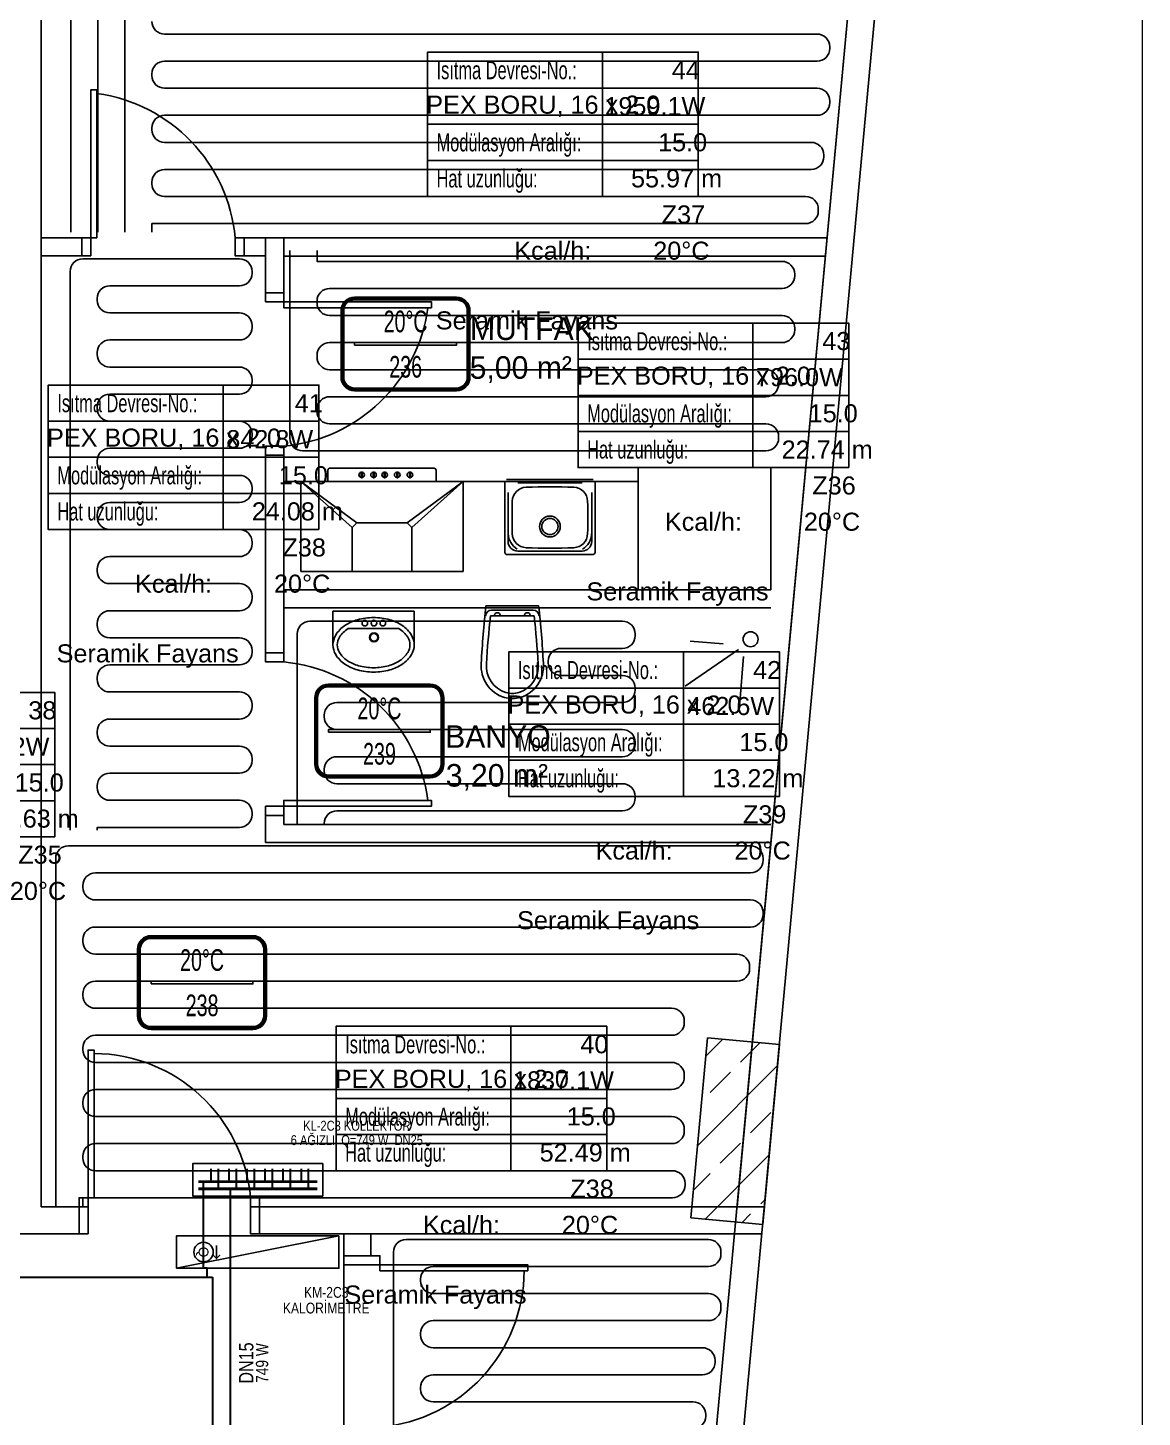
# Model space of a CAD drawing. Header units: centimetres. Extents: x 247996 to 315152, y -468471 to -440326.
# Drawn here: x 288427 to 289044, y -444183 to -443413 of the extents above; entities that cross this region are included whole.
import ezdxf
from ezdxf.enums import TextEntityAlignment as Align

# ---------------------------------------------------------------- set-up
doc = ezdxf.new("R2010")
doc.units = ezdxf.units.CM
doc.linetypes.add('ISITMA DONUS HATTI', pattern=[1.66, 1.57, -0.02, -0.07])
for name, color, linetype, lineweight in [('SCOTT-ANTED', 144, 'CONTINUOUS', 0), ('SCOTT-MTY-ISITMA-CAP', 41, 'CONTINUOUS', 30), ('SCOTT-MTY-ISITMA-DONUS-BORU', 30, 'ISITMA DONUS HATTI', 30), ('SCOTT-MTY-ISITMA-GIDIS-BORU', 10, 'CONTINUOUS', 30)]:
    doc.layers.add(name, color=color, linetype=linetype, lineweight=lineweight)
for name, color, linetype in [('SCOTT-MKDU0', 50, 'CONTINUOUS'), ('SCOTT-MTY-ISIKAYBIMAHAL', 2, 'CONTINUOUS'), ('SCOTT-MTY-KALORIMETRE', 6, 'Continuous'), ('SCOTT-MTY-KOLLETÖR', 7, 'CONTINUOUS'), ('SCOTT-MTY-PEX-BORU', 1, 'CONTINUOUS'), ('SCOTT-MTY-RADYATÖR', 2, 'CONTINUOUS'), ('SCOTT-MTY-SAYAC', 3, 'Continuous'), ('SCOTT-MTY-VANA', 1, 'Continuous')]:
    doc.layers.add(name, color=color, linetype=linetype)
doc.styles.add('MtXpl_Comic_Sans_MS', font='comic.ttf')
doc.styles.add('MTYCAPLT', font='arial.ttf')
doc.styles.add('ROTAS', font='arial.ttf')

# ---------------------------------------------------------------- blocks, each defined once
blk = doc.blocks.new('T-DOLAP')
blk.add_line((-45, -9), (45, 9))
blk.add_lwpolyline([(-45, -9), (45, -9), (45, 9), (-45, 9)], close=True)
blk = doc.blocks.new('T-KALORIMETRE')
for p, q in [((-10, 0), (-6, 0)), ((6, 0), (10, 0))]:
    blk.add_line(p, q)
blk.add_lwpolyline([(-4, 8), (4, 8), (2, 10), (4, 8), (2, 6)])
blk.add_circle((0, 0), 6)
at = {"style": 'ROTAS'}
blk.add_text('Q', height=6, dxfattribs=at).set_placement((0, 0), align=Align.MIDDLE_CENTER)
blk = doc.blocks.new('MTY-RADYATOR MAHAL0')
at = {"layer": 'SCOTT-MTY-ISIKAYBIMAHAL', "color": 2}
for points in [[(-35.71, 18.44), (-35.71, -18.44, 0.414214), (-28.21, -25.94), (28.21, -25.94, 0.414214), (35.71, -18.44), (35.71, 18.44, 0.414214), (28.21, 25.94), (-28.21, 25.94, 0.414214)], [(-34.21, 18.44), (-34.21, -18.44, 0.414214), (-28.21, -24.44), (28.21, -24.44, 0.414214), (34.21, -18.44), (34.21, 18.44, 0.414214), (28.21, 24.44), (-28.21, 24.44, 0.414214)]]:
    blk.add_lwpolyline(points, format="xyb", close=True, dxfattribs=at)
at = {"layer": 'SCOTT-MTY-ISIKAYBIMAHAL', "color": 4}
for points in [[(-35.21, 18.44), (-35.21, -18.44, 0.414214), (-28.21, -25.44), (28.21, -25.44, 0.414214), (35.21, -18.44), (35.21, 18.44, 0.414214), (28.21, 25.44), (-28.21, 25.44, 0.414214)], [(-34.71, 18.44), (-34.71, -18.44, 0.414214), (-28.21, -24.94), (28.21, -24.94, 0.414214), (34.71, -18.44), (34.71, 18.44, 0.414214), (28.21, 24.94), (-28.21, 24.94, 0.414214)]]:
    blk.add_lwpolyline(points, format="xyb", close=True, dxfattribs=at)
at = {"layer": 'SCOTT-MTY-ISIKAYBIMAHAL', "color": 2}
blk.add_lwpolyline([(-28.21, 0.75), (28.21, 0.75), (28.21, -0.75), (-28.21, -0.75)], close=True, dxfattribs=at)
at = {"layer": 'SCOTT-MTY-ISIKAYBIMAHAL', "color": 1, "style": 'MTYCAPLT', "width": 0.65}
for tag, p in [('MAHAL_001', (-14.86, 29.85)), ('NO_001', (-8.34, 6.72))]:
    blk.add_attdef(tag, p, '', height=12, rotation=359.99998, dxfattribs=at)
at = {"layer": 'SCOTT-MTY-ISIKAYBIMAHAL', "color": 4, "style": 'MTYCAPLT', "width": 0.65}
for tag, p in [('DERECE_001', (-22.83, -18.47)), ('ISIKAYBI_001', (-22.73, -41.1))]:
    blk.add_attdef(tag, p, '', height=12, rotation=359.99998, dxfattribs=at)
blk.add_attdef('ALAN', text='', height=12, rotation=359.99998, dxfattribs=at).set_placement((0, -50), align=Align.MIDDLE_CENTER)
blk = doc.blocks.new('MTY-ETIKET')
at = {"layer": 'SCOTT-MTY-RADYATÖR'}
for p, q in [((2.687, 0), (2.687, 8)), ((-7, 6), (8, 6)), ((-7, 4), (8, 4)), ((-7, 2), (8, 2))]:
    blk.add_line(p, q, dxfattribs=at)
blk.add_lwpolyline([(8, 0), (8, 8), (-7, 8), (-7, 0)], close=True, dxfattribs=at)
at = {"layer": 'SCOTT-MTY-RADYATÖR', "style": 'MTYCAPLT', "width": 0.65}
for s, p in [('Isıtma Devresi-No.:', (-6.5, 7)), ('Modülasyon Aralığı:', (-6.5, 3)), ('Hat uzunluğu:', (-6.5, 1))]:
    blk.add_text(s, height=1, rotation=359.99998, dxfattribs=at).set_placement(p, align=Align.MIDDLE_LEFT)
for tag, p in [('NO1_001', (5.8, 6.5)), ('AR_001', (6.25, 2.5)), ('UZ_001', (6.312, 0.509))]:
    blk.add_attdef(tag, p, '', height=1, rotation=359.99998, dxfattribs=at)
at = {"layer": 'SCOTT-MTY-RADYATÖR', "color": 2, "style": 'MTYCAPLT', "width": 0.65}
for tag, p in [('BORU_001', (-7.069, 4.59)), ('YER_001', (2.898, 4.5))]:
    blk.add_attdef(tag, p, '', height=1, dxfattribs=at)

msp = doc.modelspace()

# ---------------------------------------------------------------- linework, layer by layer
at = {"layer": 'SCOTT-ANTED'}
msp.add_line((289044.17, -440326.55), (289044.17, -447826.55), dxfattribs=at)
at = {"layer": 'SCOTT-MKDU0', "color": 8, "ltscale": 0.03}
for p, q in [((288531.62, -447327.49), (288918.86, -443160.12)), ((288918.86, -443160.12), (288531.62, -447327.49)), ((288804.29, -444230.95), (288903.86, -443159.51)), ((288819.63, -444065.95), (288903.86, -443159.51)), ((288434.06, -444065.95), (288434.06, -443220.92)), ((288434.06, -443220.92), (288434.06, -444065.95)), ((288434.06, -443529.07), (288457.1, -443529.07)), ((288541.5, -443529.07), (288568.39, -443529.07)), ((288558.39, -443529.07), (288558.39, -443564.54)), ((288568.39, -443529.07), (288568.39, -443567.85)), ((288568.39, -443529.2), (288869.5, -443529.2)), ((288434.06, -443539.07), (288456.5, -443539.07)), ((288541.5, -443539.07), (288558.39, -443539.07)), ((288568.39, -443539.2), (288868.57, -443539.2)), ((288558.39, -443644.54), (288558.39, -443764.07)), ((288568.39, -443644.54), (288568.39, -443764.07)), ((288592.86, -443657.76), (288592.86, -443664.06)), ((288651.86, -443656.76), (288593.86, -443656.76)), ((288652.86, -443664.06), (288652.86, -443657.76)), ((288764.77, -443724.07), (288764.77, -443656.39)), ((288764.77, -443656.39), (288838.39, -443656.39)), ((288838.39, -443656.39), (288838.39, -443724.07)), ((288568.39, -443664.07), (288764.77, -443664.07)), ((288764.77, -443664.07), (288568.39, -443664.07)), ((288764.77, -443664.07), (288568.39, -443664.07)), ((288606.38, -443689.56), (288577.88, -443664.06)), ((288577.88, -443664.06), (288608.88, -443687.06)), ((288667.88, -443664.06), (288577.88, -443664.06)), ((288577.88, -443664.06), (288577.88, -443714.06)), ((288611.32, -443659.44), (288611.32, -443658.92)), ((288611.94, -443658.92), (288611.32, -443658.92)), ((288611.32, -443662.01), (288611.32, -443659.44)), ((288611.32, -443662.01), (288611.94, -443662.01)), ((288611.94, -443659.44), (288611.94, -443658.92)), ((288611.94, -443662.01), (288611.94, -443659.44)), ((288617.91, -443659.44), (288617.91, -443658.92)), ((288618.52, -443658.92), (288617.91, -443658.92)), ((288617.91, -443662.01), (288617.91, -443659.44)), ((288617.91, -443662.01), (288618.52, -443662.01)), ((288618.52, -443659.44), (288618.52, -443658.92)), ((288618.52, -443662.01), (288618.52, -443659.44)), ((288624.06, -443659.44), (288624.06, -443658.92)), ((288624.06, -443658.92), (288624.67, -443658.92)), ((288624.06, -443662.01), (288624.06, -443659.44)), ((288624.06, -443662.01), (288624.67, -443662.01)), ((288624.67, -443659.44), (288624.67, -443658.92)), ((288624.67, -443662.01), (288624.67, -443659.44)), ((288631.05, -443658.92), (288631.67, -443658.92)), ((288631.05, -443659.44), (288631.05, -443658.94)), ((288631.05, -443662.01), (288631.05, -443659.44)), ((288631.05, -443662.01), (288631.67, -443662.01)), ((288631.67, -443659.44), (288631.67, -443658.92)), ((288631.67, -443662.01), (288631.67, -443659.44)), ((288636.88, -443687.06), (288667.88, -443664.06)), ((288638.05, -443658.92), (288638.66, -443658.92)), ((288638.05, -443659.44), (288638.05, -443658.94)), ((288638.05, -443662.01), (288638.05, -443659.44)), ((288638.05, -443662.01), (288638.66, -443662.01)), ((288638.66, -443659.44), (288638.66, -443658.92)), ((288638.66, -443662.01), (288638.66, -443659.44)), ((288667.88, -443664.06), (288639.38, -443689.56)), ((288667.88, -443664.06), (288667.88, -443714.06)), ((288690.93, -443664.05), (288690.93, -443703.48)), ((288739.93, -443663.05), (288691.93, -443663.05)), ((288733.78, -443664.9), (288698.08, -443664.9)), ((288740.93, -443703.48), (288740.93, -443664.05)), ((288692.78, -443670.2), (288692.78, -443697.33)), ((288739.08, -443697.33), (288739.08, -443670.2)), ((288698.08, -443702.63), (288733.78, -443702.63)), ((288691.93, -443704.48), (288739.93, -443704.48)), ((288577.88, -443714.06), (288606.38, -443714.06)), ((288667.88, -443714.06), (288639.38, -443714.06)), ((288568.39, -443724.07), (288838.39, -443724.07)), ((288838.39, -443724.07), (288764.77, -443724.07)), ((288568.39, -443734.07), (288838.39, -443734.07)), ((288595.7, -443735.96), (288640.73, -443735.96)), ((288595.7, -443754.62), (288595.7, -443735.96)), ((288640.73, -443754.62), (288640.73, -443735.96)), ((288568.39, -443744.07), (288568.39, -443764.07)), ((288604.17, -443745.59), (288632.27, -443745.59)), ((288820.42, -443757.26), (288790.84, -443777.47)), ((288812, -443754.01), (288793.62, -443752.6)), ((288823.2, -443761.16), (288821.25, -443786.53)), ((288568.39, -443840.76), (288568.39, -443854.07)), ((288568.39, -443840.76), (288568.39, -443854.07)), ((288558.39, -443844.07), (288558.39, -443864.07)), ((288568.39, -443854.07), (288838.39, -443854.07)), ((288558.39, -443864.07), (288838.39, -443864.07)), ((288794.1, -444071.99), (288803.35, -443972.41)), ((288802.42, -443982.41), (288811.65, -443973.19)), ((288803.35, -443972.41), (288843.18, -443976.12)), ((288821.56, -443985.73), (288832.19, -443975.09)), ((288843.18, -443976.12), (288833.93, -444075.69)), ((288797.82, -444031.92), (288842.11, -443987.63)), ((288804.72, -444002.56), (288815.95, -443991.34)), ((288827.17, -444025.01), (288838.4, -444013.79)), ((288810.33, -444041.85), (288821.56, -444030.63)), ((288801.92, -444072.71), (288837.51, -444037.13)), ((288795.52, -444056.67), (288804.72, -444047.47)), ((288832.79, -444064.3), (288835.21, -444061.88)), ((288434.06, -444065.95), (288460.01, -444065.95)), ((288434.06, -444065.95), (288460.01, -444065.95)), ((288550.01, -444065.95), (288834.69, -444065.95)), ((288550.01, -444065.95), (288819.63, -444065.95)), ((288833.93, -444075.69), (288794.1, -444071.99)), ((288822.47, -444074.62), (288827.17, -444069.92)), ((288393.6, -444080.95), (288460.01, -444080.95)), ((288460.01, -444080.95), (288393.6, -444080.95)), ((288550.01, -444080.95), (288833.3, -444080.95)), ((288601.75, -444080.95), (288550.01, -444080.95)), ((288601.75, -444098.04), (288601.75, -444080.95)), ((288601.75, -444230.95), (288601.75, -444080.95)), ((288616.75, -444093.04), (288616.75, -444080.95))]:
    msp.add_line(p, q, dxfattribs=at)
for points in [[(288461.5, -443529.07), (288464.81, -443529.07), (288464.81, -443447.21), (288461.5, -443447.21)], [(288568.39, -443564.54), (288568.39, -443567.85), (288650.25, -443567.85), (288650.25, -443564.54)], [(288568.39, -443844.07), (288568.39, -443840.76), (288650.25, -443840.76), (288650.25, -443844.07)], [(288460.01, -444060.95), (288463.32, -444060.95), (288463.32, -443979.08), (288460.01, -443979.08)], [(288460.01, -444060.95), (288463.32, -444060.95), (288463.32, -443979.08), (288460.01, -443979.08)], [(288460.01, -444060.95), (288463.32, -444060.95), (288463.32, -443979.08), (288460.01, -443979.08)], [(288621.75, -444098.04), (288621.75, -444101.36), (288703.62, -444101.36), (288703.62, -444098.04)], [(288621.75, -444098.04), (288621.75, -444101.36), (288703.62, -444101.36), (288703.62, -444098.04)], [(288621.75, -444098.04), (288621.75, -444101.36), (288703.62, -444101.36), (288703.62, -444098.04)]]:
    msp.add_lwpolyline(points, close=True, dxfattribs=at)
for points in [[(288461.5, -443539.07), (288456.5, -443539.07), (288456.5, -443529.07), (288461.5, -443529.07), (288461.5, -443539.07)], [(288546.5, -443539.07), (288541.5, -443539.07), (288541.5, -443529.07), (288546.5, -443529.07), (288546.5, -443539.07)], [(288558.39, -443564.54), (288558.39, -443559.54), (288568.39, -443559.54), (288568.39, -443564.54), (288558.39, -443564.54)], [(288558.39, -443649.54), (288558.39, -443644.54), (288568.39, -443644.54), (288568.39, -443649.54), (288558.39, -443649.54)], [(288558.39, -443759.07), (288558.39, -443764.07), (288568.39, -443764.07), (288568.39, -443759.07), (288558.39, -443759.07)], [(288558.39, -443844.07), (288558.39, -443849.07), (288568.39, -443849.07), (288568.39, -443844.07), (288558.39, -443844.07)], [(288460.01, -444080.95), (288455.01, -444080.95), (288455.01, -444060.95), (288460.01, -444060.95), (288460.01, -444080.95)], [(288460.01, -444080.95), (288455.01, -444080.95), (288455.01, -444060.95), (288460.01, -444060.95), (288460.01, -444080.95)], [(288460.01, -444080.95), (288455.01, -444080.95), (288455.01, -444060.95), (288460.01, -444060.95), (288460.01, -444080.95)], [(288555.01, -444080.95), (288550.01, -444080.95), (288550.01, -444060.95), (288555.01, -444060.95), (288555.01, -444080.95)], [(288555.01, -444080.95), (288550.01, -444080.95), (288550.01, -444060.95), (288555.01, -444060.95), (288555.01, -444080.95)], [(288555.01, -444080.95), (288550.01, -444080.95), (288550.01, -444060.95), (288555.01, -444060.95), (288555.01, -444080.95)], [(288601.75, -444098.04), (288601.75, -444093.04), (288621.75, -444093.04), (288621.75, -444098.04), (288601.75, -444098.04)], [(288601.75, -444098.04), (288601.75, -444093.04), (288621.75, -444093.04), (288621.75, -444098.04), (288601.75, -444098.04)], [(288601.75, -444098.04), (288601.75, -444093.04), (288621.75, -444093.04), (288621.75, -444098.04), (288601.75, -444098.04)]]:
    msp.add_lwpolyline(points, dxfattribs=at)
for points in [[(288680.5, -443733.04, 0.01664), (288677.89, -443764.87, 0.351622), (288690.67, -443783.79, 0.068714), (288695.09, -443784.4, 0.068714), (288699.52, -443783.79, 0.351622), (288712.3, -443764.87, 0.01664), (288709.69, -443733.04)], [(288683.07, -443738.6, 0.016866), (288680.76, -443765.06, 0.351778), (288691.49, -443781.03, 0.068022), (288695.09, -443781.52, 0.068022), (288698.7, -443781.03, 0.351778), (288709.43, -443765.06, 0.016866), (288707.11, -443738.6)]]:
    msp.add_lwpolyline(points, format="xyb", close=True, dxfattribs=at)
msp.add_lwpolyline([(288709.96, -443738.49, 0.389191), (288706.62, -443735.41), (288695.09, -443735.41), (288683.57, -443735.41, 0.389191), (288680.22, -443738.49, 0.389191)], format="xyb", dxfattribs=at)
for centre, radius in [((288613.37, -443742.56), 1.56), ((288618.41, -443742.56), 1.56), ((288623.33, -443742.56), 1.56), ((288618.47, -443750.5), 2.52), ((288618.47, -443750.5), 2.12), ((288827.12, -443751.51, 51), 4.14)]:
    msp.add_circle(centre, radius, dxfattribs=at)
for centre, radius, start, end in [((288452.93, -443537.3), 88.95, 5.30809, 82.32526), ((288560.16, -443555.97), 88.95, 275.30809, 352.32526), ((288593.86, -443657.76), 1, 90, 180), ((288651.86, -443657.76), 1, 0, 90), ((288611.6, -443660.45), 1.54, 100.53795, 259.42462), ((288611.6, -443660.45), 1.54, 282.62331, 77.3765), ((288618.19, -443660.45), 1.54, 100.53795, 259.42462), ((288618.19, -443660.45), 1.54, 282.62331, 77.3765), ((288624.34, -443660.45), 1.54, 100.53795, 259.42462), ((288624.34, -443660.45), 1.54, 282.62331, 77.3765), ((288631.33, -443660.45), 1.54, 100.53795, 259.42462), ((288631.33, -443660.45), 1.54, 282.62331, 77.3765), ((288638.33, -443660.45), 1.54, 100.53795, 259.42462), ((288638.33, -443660.45), 1.54, 282.62331, 77.3765), ((288615.71, -443763.94), 24.08, 105.51757, 123.83466), ((288618.22, -443772.99), 33.47, 90, 105.51757), ((288618.22, -443772.99), 33.47, 74.48243, 90), ((288620.73, -443763.94), 24.08, 56.16534, 74.48243), ((288686.79, -443738.6), 1.78, 0, 180), ((288703.4, -443738.6), 1.78, 0, 180), ((288606.03, -443754.62), 10.33, 148.28659, 180), ((288611.87, -443758.22), 17.19, 123.83466, 148.28659), ((288611.87, -443758.22), 14.8, 121.37674, 148.28659), ((288624.57, -443758.22), 14.8, 31.71341, 58.62326), ((288624.57, -443758.22), 17.19, 31.71341, 56.16534), ((288630.41, -443754.62), 10.33, 0, 31.71341), ((288606.03, -443754.62), 10.33, 180, 211.71341), ((288606.03, -443754.62), 7.93, 148.28659, 180), ((288606.03, -443754.62), 7.93, 180, 211.71341), ((288630.41, -443754.62), 7.93, 0, 31.71341), ((288630.41, -443754.62), 7.93, 328.28659, 0), ((288630.41, -443754.62), 10.33, 328.28659, 0), ((288560.16, -443852.64), 88.95, 7.67474, 84.69191), ((288611.87, -443751.01), 17.19, 211.71341, 236.16534), ((288611.87, -443751.01), 14.8, 211.71341, 236.16534), ((288615.71, -443745.29), 24.08, 236.16534, 254.48243), ((288615.71, -443745.29), 21.68, 236.16534, 254.48243), ((288620.73, -443745.29), 21.68, 285.51757, 303.83466), ((288620.73, -443745.29), 24.08, 285.51757, 303.83466), ((288624.57, -443751.01), 14.8, 303.83466, 328.28659), ((288624.57, -443751.01), 17.19, 303.83466, 328.28659), ((288618.22, -443736.24), 33.47, 254.48243, 270), ((288618.22, -443736.24), 31.07, 254.48243, 270), ((288618.22, -443736.24), 31.07, 270, 285.51757), ((288618.22, -443736.24), 33.47, 270, 285.51757), ((288462.76, -444068.61), 87.59, 5.01909, 89.63134), ((288462.76, -444068.61), 87.59, 5.01909, 89.63134), ((288462.76, -444068.61), 87.59, 5.01909, 89.63134), ((288614.09, -444100.79), 87.59, 275.01909, 359.63134), ((288614.09, -444100.79), 87.59, 275.01909, 359.63134), ((288614.09, -444100.79), 87.59, 275.01909, 359.63134)]:
    msp.add_arc(centre, radius, start, end, dxfattribs=at)
for centre, major_axis, start_param, end_param in [((288703.05, -443675.31), (5.66, -5.66), 2.395934, 3.900021), ((288715.93, -443999.3), (332.25, 0), 1.531058, 1.610536), ((288728.82, -443675.31), (5.66, -5.66), 0.812368, 2.316455), ((289027.18, -443684.05), (-234.94, -234.94), 5.470817, 5.524757), ((288404.68, -443684.05), (234.94, -234.94), 0.758428, 0.812368), ((288715.93, -443689.05), (-4.07, -4.07), 3.926991, 10.210176), ((288715.93, -443689.05), (-3.18, -3.18), 3.926991, 10.210176), ((288702.93, -443692.81), (-7.14, -7.14), 5.524757, 6.541187), ((288703.05, -443692.8), (-5.66, -5.66), 5.524757, 7.028844), ((288728.82, -443692.8), (-5.66, -5.66), 0.825137, 2.329224), ((288728.94, -443692.81), (7.14, -7.14), -0.258001, 0.758428), ((288691.93, -443703.48), (0.707, -0.707), 3.926991, 5.497787), ((288698.08, -443697.33), (-3.75, -3.75), 5.497787, 7.068583), ((288715.93, -443368.8), (332.25, 0), 4.67265, 4.752129), ((288733.78, -443697.33), (3.75, -3.75), -0.785398, 0.785398), ((288739.93, -443703.48), (0.707, -0.707), -0.785398, 0.785398)]:
    msp.add_ellipse(centre, major_axis=major_axis, ratio=1, start_param=start_param, end_param=end_param, dxfattribs=at)
at = {"layer": 'SCOTT-MKDU0', "color": 8, "ltscale": 0.03, "invisible_edges": 4}
for points in [[(288608.88, -443687.06), (288636.88, -443687.06), (288639.38, -443689.56), (288606.38, -443689.56)], [(288639.38, -443714.06), (288606.38, -443714.06), (288606.38, -443689.56), (288639.38, -443689.56)]]:
    msp.add_3dface(points, dxfattribs=at)
at = {"layer": 'SCOTT-MTY-ISITMA-DONUS-BORU'}
for points in [[(288528, -444045), (288528, -444052)], [(288538, -444045), (288538, -444052)], [(288548, -444045), (288548, -444052)], [(288558, -444045), (288558, -444052)], [(288568, -444045), (288568, -444052)], [(288578, -444045), (288578, -444052)], [(288524, -444082), (288524, -444052)], [(288524, -444100), (288524, -444082)], [(288526, -444105), (288526, -444100), (288524, -444100)], [(288229, -444105), (288526, -444105)], [(288526, -444105), (288529, -444105), (288529, -444211)]]:
    msp.add_lwpolyline(points, dxfattribs=at)
at = {"layer": 'SCOTT-MTY-ISITMA-DONUS-BORU', "const_width": 1.6}
msp.add_lwpolyline([(288587, -444052), (288521, -444052)], dxfattribs=at)
at = {"layer": 'SCOTT-MTY-ISITMA-GIDIS-BORU'}
for points in [[(288532, -444045), (288532, -444056)], [(288542, -444045), (288542, -444056)], [(288552, -444045), (288552, -444056)], [(288562, -444045), (288562, -444056)], [(288572, -444045), (288572, -444056)], [(288582, -444045), (288582, -444056)], [(288539, -444082), (288539, -444056)], [(288539, -444100), (288539, -444082)], [(288516, -444205), (288539, -444205), (288539, -444100)]]:
    msp.add_lwpolyline(points, dxfattribs=at)
at = {"layer": 'SCOTT-MTY-ISITMA-GIDIS-BORU', "const_width": 1.6}
msp.add_lwpolyline([(288587, -444056), (288521, -444056)], dxfattribs=at)
at = {"layer": 'SCOTT-MTY-KOLLETÖR'}
msp.add_lwpolyline([(288590, -444042), (288518, -444042), (288518, -444060), (288590, -444060)], close=True, dxfattribs=at)
at = {"layer": 'SCOTT-MTY-PEX-BORU'}
for points in [[(288450.36, -443525.95), (288450.36, -443239.46, -0.414214)], [(288480.36, -443525.95), (288480.36, -443333.24, -0.414214)], [(288495.36, -443409.24, 0.414214), (288502.36, -443416.24), (288864.01, -443416.24, -0.414214), (288871.01, -443423.24), (288871.01, -443424.24, -0.414214), (288864.01, -443431.24), (288502.36, -443431.24, 0.414214), (288495.36, -443438.24), (288495.36, -443439.24, 0.414214), (288502.36, -443446.24), (288864.01, -443446.24, -0.414214), (288871.01, -443453.24), (288871.01, -443454.24, -0.414214), (288864.01, -443461.24), (288502.36, -443461.24, 0.414214), (288495.36, -443468.24), (288495.36, -443469.24, 0.414214), (288502.36, -443476.24), (288860.76, -443476.24, -0.414214), (288867.76, -443483.24), (288867.76, -443484.24, -0.414214), (288860.76, -443491.24), (288502.36, -443491.24, 0.414214), (288495.36, -443498.24), (288495.36, -443499.24, 0.414214), (288502.36, -443506.24), (288857.66, -443506.24, -0.414214), (288864.66, -443513.24), (288864.66, -443514.24, -0.414214), (288857.66, -443521.24), (288495.36, -443521.24), (288495.36, -443525.95)], [(288450.03, -443857.37), (288450.03, -443547.72, -0.414214), (288457.03, -443540.72), (288543.89, -443540.72, -0.414214), (288550.89, -443547.72), (288550.89, -443548.72, -0.414214), (288543.89, -443555.72), (288472.03, -443555.72, 0.414214), (288465.03, -443562.72), (288465.03, -443563.72, 0.414214), (288472.03, -443570.72), (288543.89, -443570.72, -0.414214), (288550.89, -443577.72), (288550.89, -443578.72, -0.414214), (288543.89, -443585.72), (288472.03, -443585.72, 0.414214), (288465.03, -443592.72), (288465.03, -443593.72, 0.414214), (288472.03, -443600.72), (288543.89, -443600.72, -0.414214), (288550.89, -443607.72), (288550.89, -443608.72, -0.414214), (288543.89, -443615.72), (288472.03, -443615.72, 0.414214), (288465.03, -443622.72), (288465.03, -443623.72, 0.414214), (288472.03, -443630.72), (288543.89, -443630.72, -0.414214), (288550.89, -443637.72), (288550.89, -443638.72, -0.414214), (288543.89, -443645.72), (288472.03, -443645.72, 0.414214), (288465.03, -443652.72), (288465.03, -443653.72, 0.414214), (288472.03, -443660.72), (288543.89, -443660.72, -0.414214), (288550.89, -443667.72), (288550.89, -443668.72, -0.414214), (288543.89, -443675.72), (288472.03, -443675.72, 0.414214), (288465.03, -443682.72), (288465.03, -443683.72, 0.414214), (288472.03, -443690.72), (288543.89, -443690.72, -0.414214), (288550.89, -443697.72), (288550.89, -443698.72, -0.414214), (288543.89, -443705.72), (288472.03, -443705.72, 0.414214), (288465.03, -443712.72), (288465.03, -443713.72, 0.414214), (288472.03, -443720.72), (288543.89, -443720.72, -0.414214), (288550.89, -443727.72), (288550.89, -443728.72, -0.414214), (288543.89, -443735.72), (288472.03, -443735.72, 0.414214), (288465.03, -443742.72), (288465.03, -443743.72, 0.414214), (288472.03, -443750.72), (288543.89, -443750.72, -0.414214), (288550.89, -443757.72), (288550.89, -443758.72, -0.414214), (288543.89, -443765.72), (288472.03, -443765.72, 0.414214), (288465.03, -443772.72), (288465.03, -443773.72, 0.414214), (288472.03, -443780.72), (288543.89, -443780.72, -0.414214), (288550.89, -443787.72), (288550.89, -443788.72, -0.414214), (288543.89, -443795.72), (288472.03, -443795.72, 0.414214), (288465.03, -443802.72), (288465.03, -443803.72, 0.414214), (288472.03, -443810.72), (288543.89, -443810.72, -0.414214), (288550.89, -443817.72), (288550.89, -443818.72, -0.414214), (288543.89, -443825.72), (288472.03, -443825.72, 0.414214), (288465.03, -443832.72), (288465.03, -443833.72, 0.414214), (288472.03, -443840.72), (288543.89, -443840.72, -0.414214), (288550.89, -443847.72), (288550.89, -443848.72, -0.414214), (288543.89, -443855.72), (288465.03, -443855.72), (288465.03, -443857.37)], [(288571.86, -443536.07), (288571.86, -443640.17, 0.414214), (288578.86, -443647.17), (288835.66, -443647.17, 0.414214), (288842.66, -443640.17), (288842.66, -443639.17, 0.414214), (288835.66, -443632.17), (288593.86, -443632.17, -0.414214), (288586.86, -443625.17), (288586.86, -443624.17, -0.414214), (288593.86, -443617.17), (288835.66, -443617.17, 0.414214), (288842.66, -443610.17), (288842.66, -443609.17, 0.414214), (288835.66, -443602.17), (288593.86, -443602.17, -0.414214), (288586.86, -443595.17), (288586.86, -443594.17, -0.414214), (288593.86, -443587.17), (288844.57, -443587.17, 0.414214), (288851.57, -443580.17), (288851.57, -443579.17, 0.414214), (288844.57, -443572.17), (288593.86, -443572.17, -0.414214), (288586.86, -443565.17), (288586.86, -443564.17, -0.414214), (288593.86, -443557.17), (288844.57, -443557.17, 0.414214), (288851.57, -443550.17), (288851.57, -443549.17, 0.414214), (288844.57, -443542.17), (288586.86, -443542.17), (288586.86, -443536.07)], [(288575.89, -443854.07), (288575.89, -443748.57, -0.414214), (288582.89, -443741.57), (288756.16, -443741.57, -0.414214), (288763.16, -443748.57), (288763.16, -443749.57, -0.414214), (288756.16, -443756.57), (288722.03, -443756.57, 0.414214), (288715.03, -443763.57), (288715.03, -443764.57, 0.414214), (288722.03, -443771.57), (288756.16, -443771.57, -0.414214), (288763.16, -443778.57), (288763.16, -443779.57, -0.414214), (288756.16, -443786.57), (288597.89, -443786.57, 0.414214), (288590.89, -443793.57), (288590.89, -443794.57, 0.414214), (288597.89, -443801.57), (288756.16, -443801.57, -0.414214), (288763.16, -443808.57), (288763.16, -443809.57, -0.414214), (288756.16, -443816.57), (288597.89, -443816.57, 0.414214), (288590.89, -443823.57), (288590.89, -443824.57, 0.414214), (288597.89, -443831.57), (288756.16, -443831.57, -0.414214), (288763.16, -443838.57), (288763.16, -443839.57, -0.414214), (288756.16, -443846.57), (288597.89, -443846.57, 0.414214), (288590.89, -443853.57), (288590.89, -443854.07)], [(288442.05, -444065.95), (288442.05, -443872.95, -0.414214), (288449.05, -443865.95), (288827.12, -443865.95, -0.414214), (288834.12, -443872.95), (288834.12, -443873.95, -0.414214), (288827.12, -443880.95), (288464.05, -443880.95, 0.414214), (288457.05, -443887.95), (288457.05, -443888.95, 0.414214), (288464.05, -443895.95), (288827.12, -443895.95, -0.414214), (288834.12, -443902.95), (288834.12, -443903.95, -0.414214), (288827.12, -443910.95), (288464.05, -443910.95, 0.414214), (288457.05, -443917.95), (288457.05, -443918.95, 0.414214), (288464.05, -443925.95), (288819.62, -443925.95, -0.414214), (288826.62, -443932.95), (288826.62, -443933.95, -0.414214), (288819.62, -443940.95), (288464.05, -443940.95, 0.414214), (288457.05, -443947.95), (288457.05, -443948.95, 0.414214), (288464.05, -443955.95), (288783.4, -443955.95, -0.414214), (288790.4, -443962.95), (288790.4, -443963.95, -0.414214), (288783.4, -443970.95), (288464.05, -443970.95, 0.414214), (288457.05, -443977.95), (288457.05, -443978.95, 0.414214), (288464.05, -443985.95), (288783.4, -443985.95, -0.414214), (288790.4, -443992.95), (288790.4, -443993.95, -0.414214), (288783.4, -444000.95), (288464.05, -444000.95, 0.414214), (288457.05, -444007.95), (288457.05, -444008.95, 0.414214), (288464.05, -444015.95), (288783.4, -444015.95, -0.414214), (288790.4, -444022.95), (288790.4, -444023.95, -0.414214), (288783.4, -444030.95), (288464.05, -444030.95, 0.414214), (288457.05, -444037.95), (288457.05, -444038.95, 0.414214), (288464.05, -444045.95), (288783.85, -444045.95, -0.414214), (288790.85, -444052.95), (288790.85, -444053.95, -0.414214), (288783.85, -444060.95), (288457.05, -444060.95), (288457.05, -444065.95)], [(288629.25, -444783.22), (288629.25, -444091.02, -0.414214), (288636.25, -444084.02), (288803.73, -444084.02, -0.414214), (288810.73, -444091.02), (288810.73, -444092.02, -0.414214), (288803.73, -444099.02), (288651.25, -444099.02, 0.414214), (288644.25, -444106.02), (288644.25, -444107.02, 0.414214), (288651.25, -444114.02), (288803.73, -444114.02, -0.414214), (288810.73, -444121.02), (288810.73, -444122.02, -0.414214), (288803.73, -444129.02), (288651.25, -444129.02, 0.414214), (288644.25, -444136.02), (288644.25, -444137.02, 0.414214), (288651.25, -444144.02), (288800.44, -444144.02, -0.414214), (288807.44, -444151.02), (288807.44, -444152.02, -0.414214), (288800.44, -444159.02), (288651.25, -444159.02, 0.414214), (288644.25, -444166.02), (288644.25, -444167.02, 0.414214), (288651.25, -444174.02), (288795.26, -444174.02, -0.414214), (288802.26, -444181.02), (288802.26, -444182.02, -0.414214), (288795.26, -444189.02)]]:
    msp.add_lwpolyline(points, format="xyb", dxfattribs=at)
msp.add_lwpolyline([(288465.36, -443323.82), (288465.36, -443525.95)], dxfattribs=at)

# ---------------------------------------------------------------- block references
at = {"layer": 'SCOTT-MTY-KALORIMETRE', "xscale": 0.9, "yscale": 0.9, "rotation": 270}
msp.add_blockref('T-KALORIMETRE', (288524, -444091), dxfattribs=at)
at = {"layer": 'SCOTT-MTY-SAYAC', "rotation": 180}
msp.add_blockref('T-DOLAP', (288554, -444091), dxfattribs=at)
at = {"layer": 'SCOTT-MTY-VANA'}
ref = msp.add_blockref('MTY-ETIKET', (288718.11, -443506.24), dxfattribs=dict(at, xscale=10, yscale=10))
ref.add_attrib('UZ_001', '55.97 m', (288760.88, -443501.18), dxfattribs={"layer": 'SCOTT-MTY-RADYATÖR', "height": 10, "rotation": 359.99998, "style": 'MTYCAPLT'})
ref.add_attrib('AR_001', '15.0', (288775.87, -443481.18), dxfattribs={"layer": 'SCOTT-MTY-RADYATÖR', "height": 10, "rotation": 359.99998, "style": 'MTYCAPLT'})
ref.add_attrib('NO1_001', '44', (288783.45, -443441.24), dxfattribs={"layer": 'SCOTT-MTY-RADYATÖR', "height": 10, "rotation": 359.99998, "style": 'MTYCAPLT'})
ref.add_attrib('BORU_001', 'PEX BORU, 16 x 2.0', (288647.41, -443460.34), dxfattribs={"layer": 'SCOTT-MTY-RADYATÖR', "height": 10, "style": 'MTYCAPLT'})
ref.add_attrib('NO_001', 'Z37', (288777.87, -443521.17), dxfattribs={"layer": 'SCOTT-MTY-RADYATÖR', "height": 10, "style": 'MTYCAPLT'})
ref.add_attrib('DERECE_001', '20%%DC', (288773.18, -443541.24), dxfattribs={"layer": 'SCOTT-MTY-RADYATÖR', "height": 10, "style": 'MTYCAPLT'})
ref.add_attrib('KCAL/H:_001', 'Kcal/h:', (288696.18, -443541.24), dxfattribs={"layer": 'SCOTT-MTY-RADYATÖR', "height": 10, "style": 'MTYCAPLT'})
ref.add_attrib('MALZEMECINSI_001', 'Seramik Fayans', (288652.7, -443579.86), dxfattribs={"layer": 'SCOTT-MTY-RADYATÖR', "height": 10, "style": 'MTYCAPLT'})
ref.add_attrib('YER_001', '1959.1W', (288746.12, -443461.18), dxfattribs={"layer": 'SCOTT-MTY-RADYATÖR', "height": 10, "style": 'MTYCAPLT'})
ref = msp.add_blockref('MTY-RADYATOR MAHAL0', (288635.9, -443587.92), dxfattribs=dict(at, xscale=-1, rotation=180))
ref.add_attrib('DERECE_001', '20%%DC', (288623.79, -443581.45), dxfattribs={"layer": 'SCOTT-MTY-ISIKAYBIMAHAL', "color": 4, "height": 12, "rotation": 0.00002, "style": 'MTYCAPLT', "width": 0.65})
ref.add_attrib('NO_001', '236', (288626.9, -443606.56), dxfattribs={"layer": 'SCOTT-MTY-ISIKAYBIMAHAL', "color": 1, "height": 12, "rotation": 0.00002, "style": 'MTYCAPLT', "width": 0.65})
ref = msp.add_blockref('MTY-ETIKET', (288801.58, -443656.39), dxfattribs=dict(at, xscale=10, yscale=10))
ref.add_attrib('UZ_001', '22.74 m', (288844.35, -443651.4), dxfattribs={"layer": 'SCOTT-MTY-RADYATÖR', "height": 10, "rotation": 359.99998, "style": 'MTYCAPLT'})
ref.add_attrib('AR_001', '15.0', (288859.34, -443631.32), dxfattribs={"layer": 'SCOTT-MTY-RADYATÖR', "height": 10, "rotation": 359.99998, "style": 'MTYCAPLT'})
ref.add_attrib('NO1_001', '43', (288866.89, -443591.32), dxfattribs={"layer": 'SCOTT-MTY-RADYATÖR', "height": 10, "rotation": 359.99998, "style": 'MTYCAPLT'})
ref.add_attrib('BORU_001', 'PEX BORU, 16 x 2.0', (288730.88, -443610.49), dxfattribs={"layer": 'SCOTT-MTY-RADYATÖR', "height": 10, "style": 'MTYCAPLT'})
ref.add_attrib('NO_001', 'Z36', (288861.35, -443671.32), dxfattribs={"layer": 'SCOTT-MTY-RADYATÖR', "height": 10, "style": 'MTYCAPLT'})
ref.add_attrib('DERECE_001', '20%%DC', (288856.65, -443691.39), dxfattribs={"layer": 'SCOTT-MTY-RADYATÖR', "height": 10, "style": 'MTYCAPLT'})
ref.add_attrib('KCAL/H:_001', 'Kcal/h:', (288779.65, -443691.39), dxfattribs={"layer": 'SCOTT-MTY-RADYATÖR', "height": 10, "style": 'MTYCAPLT'})
ref.add_attrib('MALZEMECINSI_001', 'Seramik Fayans', (288736.17, -443730), dxfattribs={"layer": 'SCOTT-MTY-RADYATÖR', "height": 10, "style": 'MTYCAPLT'})
ref.add_attrib('YER_001', '796.0W', (288830.15, -443611.32), dxfattribs={"layer": 'SCOTT-MTY-RADYATÖR', "height": 10, "style": 'MTYCAPLT'})
ref = msp.add_blockref('MTY-ETIKET', (288507.96, -443690.72), dxfattribs=dict(at, xscale=10, yscale=10))
ref.add_attrib('UZ_001', '24.08 m', (288550.73, -443685.66), dxfattribs={"layer": 'SCOTT-MTY-RADYATÖR', "height": 10, "rotation": 359.99998, "style": 'MTYCAPLT'})
ref.add_attrib('AR_001', '15.0', (288565.72, -443665.66), dxfattribs={"layer": 'SCOTT-MTY-RADYATÖR', "height": 10, "rotation": 359.99998, "style": 'MTYCAPLT'})
ref.add_attrib('NO1_001', '41', (288574.52, -443625.74), dxfattribs={"layer": 'SCOTT-MTY-RADYATÖR', "height": 10, "rotation": 359.99998, "style": 'MTYCAPLT'})
ref.add_attrib('BORU_001', 'PEX BORU, 16 x 2.0', (288437.26, -443644.82), dxfattribs={"layer": 'SCOTT-MTY-RADYATÖR', "height": 10, "style": 'MTYCAPLT'})
ref.add_attrib('NO_001', 'Z38', (288567.71, -443705.65), dxfattribs={"layer": 'SCOTT-MTY-RADYATÖR', "height": 10, "style": 'MTYCAPLT'})
ref.add_attrib('DERECE_001', '20%%DC', (288563.03, -443725.72), dxfattribs={"layer": 'SCOTT-MTY-RADYATÖR', "height": 10, "style": 'MTYCAPLT'})
ref.add_attrib('KCAL/H:_001', 'Kcal/h:', (288486.03, -443725.72), dxfattribs={"layer": 'SCOTT-MTY-RADYATÖR', "height": 10, "style": 'MTYCAPLT'})
ref.add_attrib('MALZEMECINSI_001', 'Seramik Fayans', (288442.55, -443764.34), dxfattribs={"layer": 'SCOTT-MTY-RADYATÖR', "height": 10, "style": 'MTYCAPLT'})
ref.add_attrib('YER_001', '842.8W', (288536.59, -443645.66), dxfattribs={"layer": 'SCOTT-MTY-RADYATÖR', "height": 10, "style": 'MTYCAPLT'})
ref = msp.add_blockref('MTY-ETIKET', (288763.16, -443838.57), dxfattribs=dict(at, xscale=10, yscale=10))
ref.add_attrib('UZ_001', '13.22 m', (288805.94, -443833.51), dxfattribs={"layer": 'SCOTT-MTY-RADYATÖR', "height": 10, "rotation": 359.99998, "style": 'MTYCAPLT'})
ref.add_attrib('AR_001', '15.0', (288820.92, -443813.51), dxfattribs={"layer": 'SCOTT-MTY-RADYATÖR', "height": 10, "rotation": 359.99998, "style": 'MTYCAPLT'})
ref.add_attrib('NO1_001', '42', (288828.54, -443773.59), dxfattribs={"layer": 'SCOTT-MTY-RADYATÖR', "height": 10, "rotation": 359.99998, "style": 'MTYCAPLT'})
ref.add_attrib('BORU_001', 'PEX BORU, 16 x 2.0', (288692.47, -443792.67), dxfattribs={"layer": 'SCOTT-MTY-RADYATÖR', "height": 10, "style": 'MTYCAPLT'})
ref.add_attrib('NO_001', 'Z39', (288822.91, -443853.51), dxfattribs={"layer": 'SCOTT-MTY-RADYATÖR', "height": 10, "style": 'MTYCAPLT'})
ref.add_attrib('DERECE_001', '20%%DC', (288818.23, -443873.57), dxfattribs={"layer": 'SCOTT-MTY-RADYATÖR', "height": 10, "style": 'MTYCAPLT'})
ref.add_attrib('KCAL/H:_001', 'Kcal/h:', (288741.23, -443873.57), dxfattribs={"layer": 'SCOTT-MTY-RADYATÖR', "height": 10, "style": 'MTYCAPLT'})
ref.add_attrib('MALZEMECINSI_001', 'Seramik Fayans', (288697.75, -443912.19), dxfattribs={"layer": 'SCOTT-MTY-RADYATÖR', "height": 10, "style": 'MTYCAPLT'})
ref.add_attrib('YER_001', '462.6W', (288792.05, -443793.51), dxfattribs={"layer": 'SCOTT-MTY-RADYATÖR', "height": 10, "style": 'MTYCAPLT'})
ref = msp.add_blockref('MTY-ETIKET', (288361.56, -443860.95), dxfattribs=dict(at, xscale=10, yscale=10))
ref.add_attrib('UZ_001', '12.63 m', (288404.34, -443855.88), dxfattribs={"layer": 'SCOTT-MTY-RADYATÖR', "height": 10, "rotation": 359.99998, "style": 'MTYCAPLT'})
ref.add_attrib('AR_001', '15.0', (288419.32, -443835.89), dxfattribs={"layer": 'SCOTT-MTY-RADYATÖR', "height": 10, "rotation": 359.99998, "style": 'MTYCAPLT'})
ref.add_attrib('NO1_001', '38', (288426.86, -443795.88), dxfattribs={"layer": 'SCOTT-MTY-RADYATÖR', "height": 10, "rotation": 359.99998, "style": 'MTYCAPLT'})
ref.add_attrib('BORU_001', 'PEX BORU, 16 x 2.0', (288290.87, -443815.05), dxfattribs={"layer": 'SCOTT-MTY-RADYATÖR', "height": 10, "style": 'MTYCAPLT'})
ref.add_attrib('NO_001', 'Z35', (288421.28, -443875.88), dxfattribs={"layer": 'SCOTT-MTY-RADYATÖR', "height": 10, "style": 'MTYCAPLT'})
ref.add_attrib('DERECE_001', '20%%DC', (288416.63, -443895.95), dxfattribs={"layer": 'SCOTT-MTY-RADYATÖR', "height": 10, "style": 'MTYCAPLT'})
ref.add_attrib('KCAL/H:_001', 'Kcal/h:', (288339.64, -443895.95), dxfattribs={"layer": 'SCOTT-MTY-RADYATÖR', "height": 10, "style": 'MTYCAPLT'})
ref.add_attrib('MALZEMECINSI_001', 'Seramik Fayans', (288296.15, -443934.57), dxfattribs={"layer": 'SCOTT-MTY-RADYATÖR', "height": 10, "style": 'MTYCAPLT'})
ref.add_attrib('YER_001', '442.2W', (288390.45, -443815.97), dxfattribs={"layer": 'SCOTT-MTY-RADYATÖR', "height": 10, "style": 'MTYCAPLT'})
ref = msp.add_blockref('MTY-RADYATOR MAHAL0', (288621.41, -443802.32), dxfattribs=dict(at, xscale=-1, rotation=180))
ref.add_attrib('DERECE_001', '20%%DC', (288609.29, -443795.85), dxfattribs={"layer": 'SCOTT-MTY-ISIKAYBIMAHAL', "color": 4, "height": 12, "rotation": 0.00002, "style": 'MTYCAPLT', "width": 0.65})
ref.add_attrib('NO_001', '239', (288612.4, -443820.96), dxfattribs={"layer": 'SCOTT-MTY-ISIKAYBIMAHAL', "color": 1, "height": 12, "rotation": 0.00002, "style": 'MTYCAPLT', "width": 0.65})
ref = msp.add_blockref('MTY-RADYATOR MAHAL0', (288523.1, -443941.7), dxfattribs=dict(at, xscale=-1, rotation=180))
ref.add_attrib('DERECE_001', '20%%DC', (288510.98, -443935.23), dxfattribs={"layer": 'SCOTT-MTY-ISIKAYBIMAHAL', "color": 4, "height": 12, "rotation": 0.00002, "style": 'MTYCAPLT', "width": 0.65})
ref.add_attrib('NO_001', '238', (288514.09, -443960.34), dxfattribs={"layer": 'SCOTT-MTY-ISIKAYBIMAHAL', "color": 1, "height": 12, "rotation": 0.00002, "style": 'MTYCAPLT', "width": 0.65})
ref = msp.add_blockref('MTY-ETIKET', (288667.47, -444045.95), dxfattribs=dict(at, xscale=10, yscale=10))
ref.add_attrib('UZ_001', '52.49 m', (288710.25, -444040.89), dxfattribs={"layer": 'SCOTT-MTY-RADYATÖR', "height": 10, "rotation": 359.99998, "style": 'MTYCAPLT'})
ref.add_attrib('AR_001', '15.0', (288725.24, -444020.89), dxfattribs={"layer": 'SCOTT-MTY-RADYATÖR', "height": 10, "rotation": 359.99998, "style": 'MTYCAPLT'})
ref.add_attrib('NO1_001', '40', (288732.81, -443980.89), dxfattribs={"layer": 'SCOTT-MTY-RADYATÖR', "height": 10, "rotation": 359.99998, "style": 'MTYCAPLT'})
ref.add_attrib('BORU_001', 'PEX BORU, 16 x 2.0', (288596.78, -444000.05), dxfattribs={"layer": 'SCOTT-MTY-RADYATÖR', "height": 10, "style": 'MTYCAPLT'})
ref.add_attrib('NO_001', 'Z38', (288727.23, -444060.88), dxfattribs={"layer": 'SCOTT-MTY-RADYATÖR', "height": 10, "style": 'MTYCAPLT'})
ref.add_attrib('DERECE_001', '20%%DC', (288722.54, -444080.95), dxfattribs={"layer": 'SCOTT-MTY-RADYATÖR', "height": 10, "style": 'MTYCAPLT'})
ref.add_attrib('KCAL/H:_001', 'Kcal/h:', (288645.55, -444080.95), dxfattribs={"layer": 'SCOTT-MTY-RADYATÖR', "height": 10, "style": 'MTYCAPLT'})
ref.add_attrib('MALZEMECINSI_001', 'Seramik Fayans', (288602.07, -444119.57), dxfattribs={"layer": 'SCOTT-MTY-RADYATÖR', "height": 10, "style": 'MTYCAPLT'})
ref.add_attrib('YER_001', '1837.1W', (288695.49, -444000.88), dxfattribs={"layer": 'SCOTT-MTY-RADYATÖR', "height": 10, "style": 'MTYCAPLT'})

# ---------------------------------------------------------------- texts
at = {"layer": 'SCOTT-MKDU0', "color": 8, "ltscale": 0.03, "style": 'MtXpl_Comic_Sans_MS'}
for s, p in [('MUTFAK', (288671.58, -443585.73)), ('5,00 m²', (288671.46, -443607.22)), ('BANYO', (288657.85, -443811.67)), ('3,20 m²', (288658.23, -443833.15))]:
    msp.add_text(s, height=12.5, rotation=360, dxfattribs=at).set_placement(p)
at = {"layer": 'SCOTT-MTY-ISITMA-CAP', "style": 'ROTAS', "width": 0.8}
for s, height, p in [('DN15', 8, (288547.6, -444152.5)), ('749 W', 6.8, (288556.4, -444152.5))]:
    msp.add_text(s, height=height, rotation=90, dxfattribs=at).set_placement(p, align=Align.MIDDLE_CENTER)
at = {"layer": 'SCOTT-MTY-KALORIMETRE', "style": 'ROTAS', "width": 0.8}
for s, p in [('KM-2C3', (288591.98, -444113.35)), ('KALORİMETRE', (288591.98, -444122.05))]:
    msp.add_text(s, height=6, dxfattribs=at).set_placement(p, align=Align.MIDDLE_CENTER)
at = {"layer": 'SCOTT-MTY-KOLLETÖR', "style": 'ROTAS', "width": 0.8}
for s, p in [('KL-2C3 KOLLEKTÖR', (288608.92, -444021.04)), ('6 AĞIZLI  Q=749 W  DN25', (288608.92, -444029.01))]:
    msp.add_text(s, height=5.5, dxfattribs=at).set_placement(p, align=Align.MIDDLE_CENTER)

doc.saveas('drawing.dxf')
